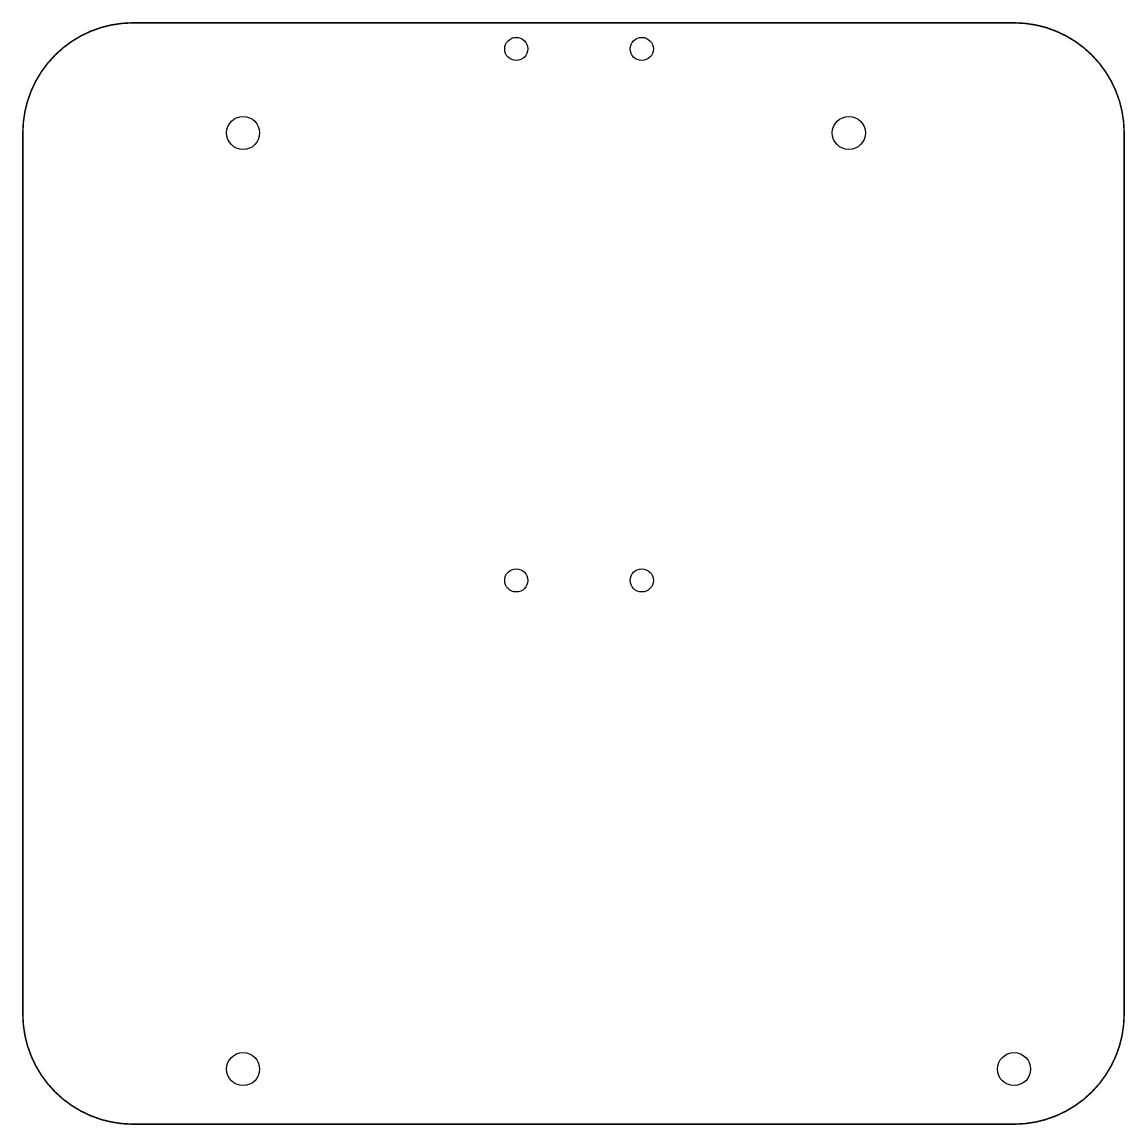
# Model space of a CAD drawing. Extents: x 0 to 3.94, y 0 to 3.94.
import ezdxf

# ---------------------------------------------------------------- set-up
doc = ezdxf.new("R2010")
doc.units = 0
doc.layers.add('Board_Outline', color=25, linetype='CONTINUOUS')
doc.layers.add('Drill_Top', color=13, linetype='CONTINUOUS')

msp = doc.modelspace()

# ---------------------------------------------------------------- linework, layer by layer
at = {"layer": 'Board_Outline', "linetype": 'CONTINUOUS', "const_width": 0.0055}
msp.add_lwpolyline([(0.3937, 0), (3.5433, 0), (3.5819, 0.0019), (3.6201, 0.0076), (3.6576, 0.017), (3.694, 0.03), (3.7289, 0.0465), (3.762, 0.0664), (3.7931, 0.0894), (3.8217, 0.1153), (3.8476, 0.1439), (3.8707, 0.175), (3.8905, 0.2081), (3.907, 0.243), (3.9201, 0.2794), (3.9294, 0.3169), (3.9351, 0.3551), (3.937, 0.3937), (3.937, 3.5433), (3.9351, 3.5819), (3.9294, 3.6201), (3.9201, 3.6576), (3.907, 3.694), (3.8905, 3.7289), (3.8707, 3.762), (3.8476, 3.7931), (3.8217, 3.8217), (3.7931, 3.8476), (3.762, 3.8707), (3.7289, 3.8905), (3.694, 3.907), (3.6576, 3.9201), (3.6201, 3.9294), (3.5819, 3.9351), (3.5433, 3.937), (0.3937, 3.937), (0.3551, 3.9351), (0.3169, 3.9294), (0.2794, 3.9201), (0.243, 3.907), (0.2081, 3.8905), (0.175, 3.8707), (0.1439, 3.8476), (0.1153, 3.8217), (0.0894, 3.7931), (0.0664, 3.762), (0.0465, 3.7289), (0.03, 3.694), (0.017, 3.6576), (0.0076, 3.6201), (0.0019, 3.5819), (0, 3.5433), (0, 0.3937), (0.0019, 0.3551), (0.0076, 0.3169), (0.017, 0.2794), (0.03, 0.243), (0.0465, 0.2081), (0.0664, 0.175), (0.0894, 0.1439), (0.1153, 0.1153), (0.1439, 0.0894), (0.175, 0.0663), (0.2081, 0.0465), (0.243, 0.03), (0.2794, 0.017), (0.3169, 0.0076), (0.3551, 0.0019), (0.3937, 0)], dxfattribs=at)
at = {"layer": 'Drill_Top'}
for centre, radius in [((1.7638, 3.8437), 0.0413), ((2.2126, 3.8437), 0.0413), ((0.7874, 3.5433), 0.0591), ((2.9528, 3.5433), 0.0591), ((1.7638, 1.9437), 0.0413), ((2.2126, 1.9437), 0.0413), ((0.7874, 0.1969), 0.0591), ((3.5433, 0.1969), 0.0591)]:
    msp.add_circle(centre, radius, dxfattribs=at)

doc.saveas('drawing.dxf')
